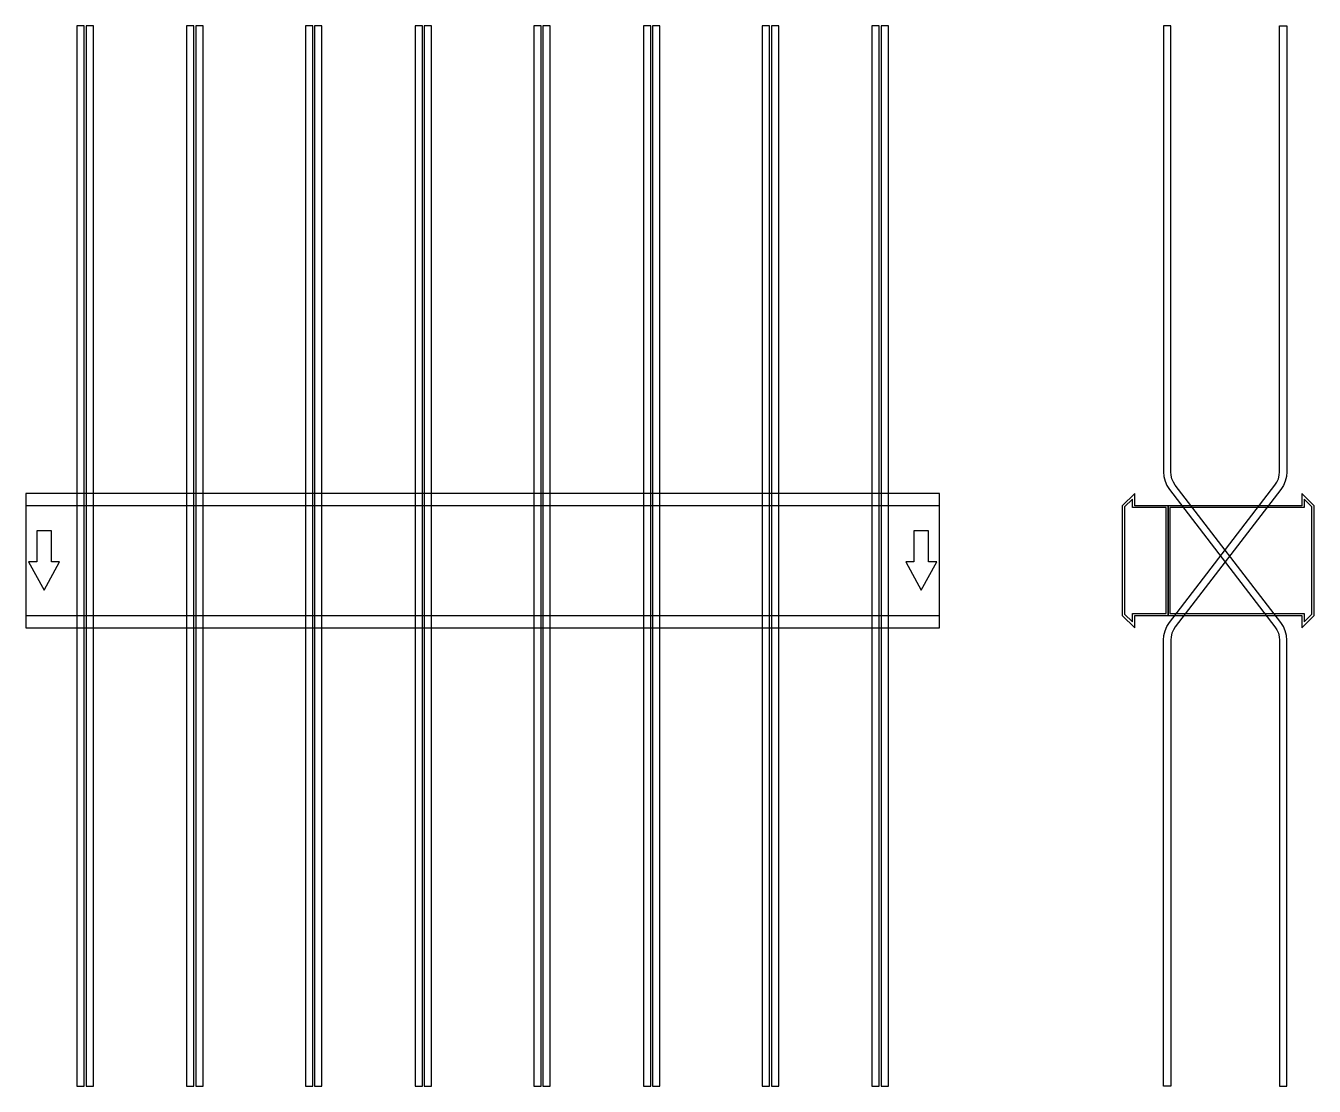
# Model space of a CAD drawing. Extents: x 0 to 1410, y -575 to 585.
import ezdxf

# ---------------------------------------------------------------- set-up
doc = ezdxf.new("R2010")
doc.units = 0
doc.layers.add('Halfen', color=7, linetype='CONTINUOUS')

msp = doc.modelspace()

# ---------------------------------------------------------------- linework, layer by layer
at = {"layer": 'Halfen', "color": 7}
for points in [[(64, -575.304), (64, 585.215), (56, 585.215), (56, -575.304)], [(74, -575.304), (74, 585.215), (66, 585.215), (66, -575.304)], [(184, -575.304), (184, 585.215), (176, 585.215), (176, -575.304)], [(194, -575.304), (194, 585.215), (186, 585.215), (186, -575.304)], [(314, -575.304), (314, 585.215), (306, 585.215), (306, -575.304)], [(324, -575.304), (324, 585.215), (316, 585.215), (316, -575.304)], [(434, -575.304), (434, 585.215), (426, 585.215), (426, -575.304)], [(444, -575.304), (444, 585.215), (436, 585.215), (436, -575.304)], [(564, -575.304), (564, 585.215), (556, 585.215), (556, -575.304)], [(574, -575.304), (574, 585.215), (566, 585.215), (566, -575.304)], [(684, -575.304), (684, 585.215), (676, 585.215), (676, -575.304)], [(694, -575.304), (694, 585.215), (686, 585.215), (686, -575.304)], [(814, -575.304), (814, 585.215), (806, 585.215), (806, -575.304)], [(824, -575.304), (824, 585.215), (816, 585.215), (816, -575.304)], [(934, -575.304), (934, 585.215), (926, 585.215), (926, -575.304)], [(944, -575.304), (944, 585.215), (936, 585.215), (936, -575.304)], [(1380, -575.304), (1380, -87.304), (1379.573, -82.091), (1378.302, -77.018), (1376.221, -72.219), (1373.387, -67.824), (1257.96, 82.605), (1255.834, 85.902), (1254.274, 89.501), (1253.321, 93.306), (1253, 97.215), (1253, 585.215), (1245, 585.215), (1245, 97.215), (1245.427, 92.002), (1246.698, 86.929), (1248.779, 82.13), (1251.613, 77.735), (1367.04, -72.694), (1369.166, -75.99), (1370.726, -79.589), (1371.679, -83.394), (1372, -87.304), (1372, -575.304)], [(1245, -575.304), (1245, -87.304), (1245.427, -82.091), (1246.698, -77.018), (1248.779, -72.219), (1251.613, -67.824), (1367.04, 82.605), (1369.166, 85.902), (1370.726, 89.501), (1371.679, 93.306), (1372, 97.215), (1372, 585.215), (1380, 585.215), (1380, 97.215), (1379.573, 92.002), (1378.302, 86.929), (1376.221, 82.13), (1373.387, 77.735), (1257.96, -72.694), (1255.834, -75.99), (1254.274, -79.589), (1253.321, -83.394), (1253, -87.304), (1253, -575.304)], [(0, -73.5), (1000, -73.5), (1000, 73.5), (0, 73.5)], [(1250, -60), (1250, 60), (1213.5, 60), (1213.5, 73.5), (1200, 60), (1200, -60), (1213.5, -73.5), (1213.5, -60)], [(1410, -60), (1410, 60), (1396.5, 73.5), (1396.5, 60), (1250, 60), (1250, -60), (1396.5, -60), (1396.5, -73.5)], [(0, -60), (1000, -60), (1000, 60), (0, 60)], [(1248, -58), (1248, 58), (1211, 58), (1211, 67.25), (1202.5, 58.75), (1202.5, -58.75), (1211, -67.25), (1211, -58)], [(1407.5, -58.75), (1407.5, 58.75), (1399, 67.25), (1399, 58), (1252, 58), (1252, -58), (1399, -58), (1399, -67.25)], [(20, -32.5), (37, -1.5), (28, -1.5), (28, 32.5), (12, 32.5), (12, -1.5), (3, -1.5)], [(980, -32.5), (997, -1.5), (988, -1.5), (988, 32.5), (972, 32.5), (972, -1.5), (963, -1.5)]]:
    msp.add_lwpolyline(points, close=True, dxfattribs=at)

doc.saveas('drawing.dxf')
